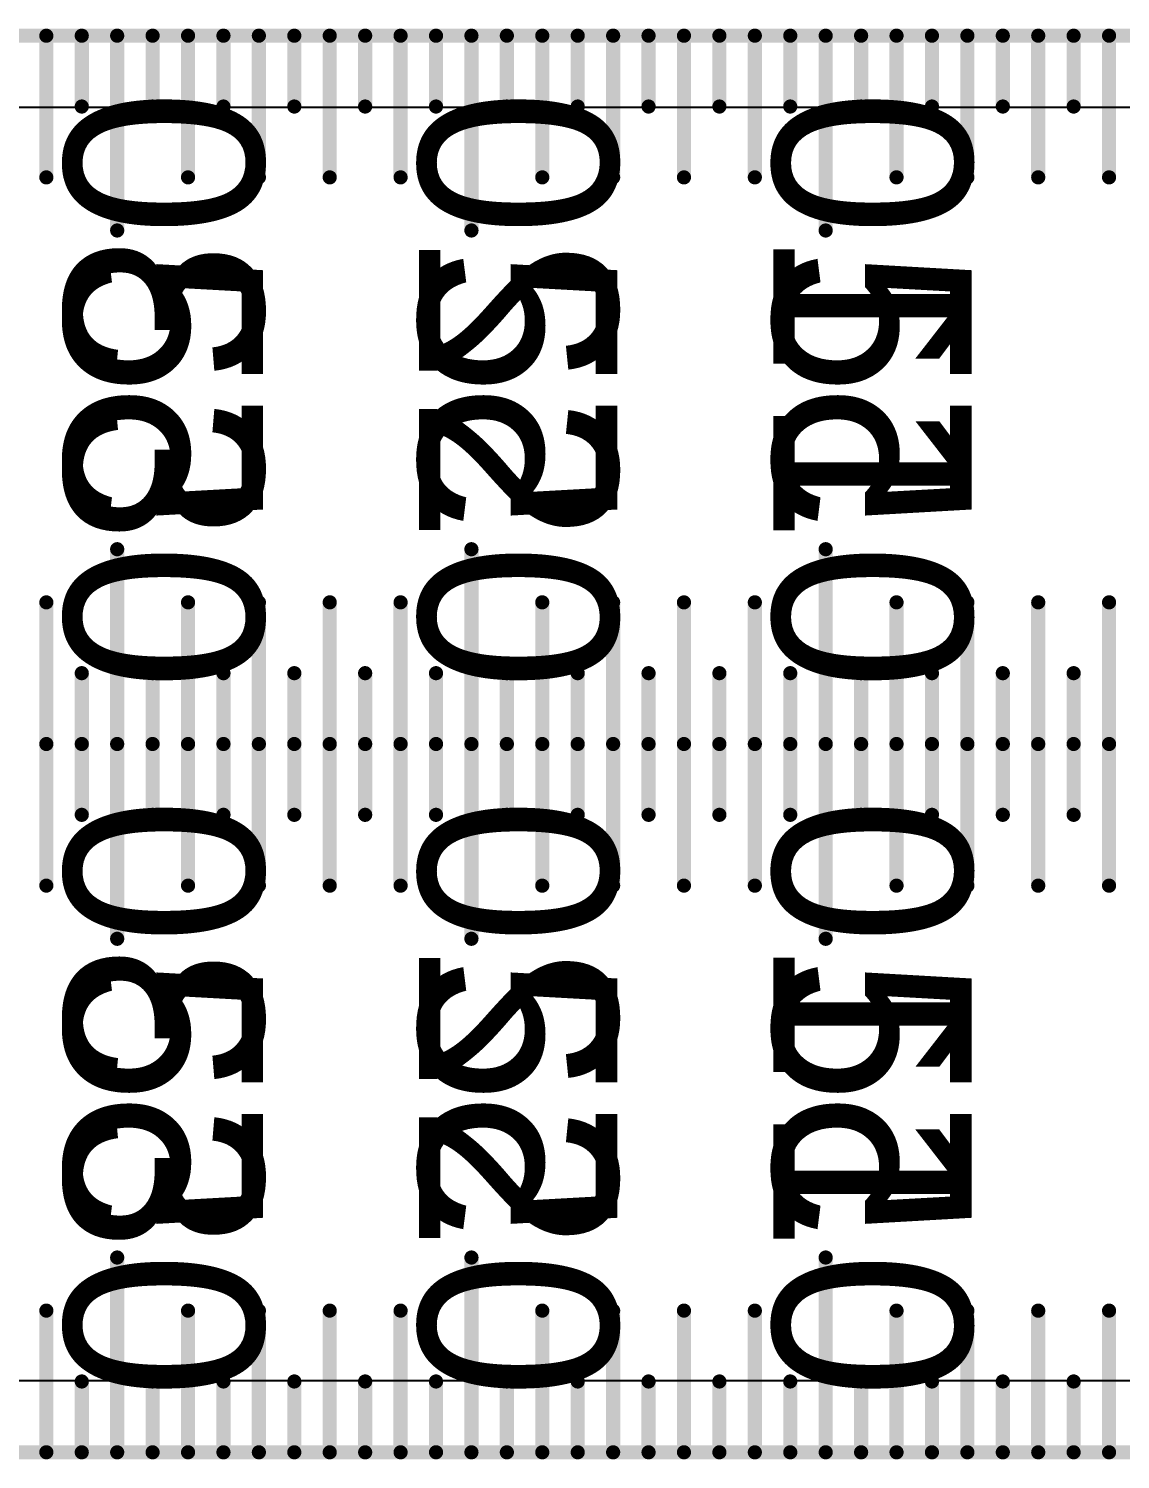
# Model space of a CAD drawing. Header units: millimetres. Extents: x 0 to 531, y -10 to 10.
# Drawn here: x 34.25 to 49.66, y -10.1 to 10.1 of the extents above; entities that cross this region are included whole.
import ezdxf

# ---------------------------------------------------------------- set-up
doc = ezdxf.new("R2010")
doc.units = ezdxf.units.MM
for name, color, linetype in [('BottomLayer', 5, 'Continuous'), ('BottomOverlay', 54, 'Continuous'), ('Mechanical1', 6, 'Continuous'), ('TopLayer', 1, 'Continuous'), ('TopOverlay', 2, 'Continuous')]:
    doc.layers.add(name, color=color, linetype=linetype)

msp = doc.modelspace()

# ---------------------------------------------------------------- linework, layer by layer
at = {"layer": 'BottomLayer'}
for p, q in [((1.009, 8.991), (483.359, 8.991)), ((483.353, -8.991), (1.009, -8.991))]:
    msp.add_line(p, q, dxfattribs=at)
at = {"layer": 'BottomOverlay', "const_width": 0.2}
for points in [[(34.5, 8), (34.5, 10)], [(35, 9), (35, 10)], [(35.5, 7.25), (35.5, 10)], [(36, 9), (36, 10)], [(36.5, 8), (36.5, 10)], [(37, 9), (37, 10)], [(37.5, 8), (37.5, 10)], [(38, 9), (38, 10)], [(38.5, 8), (38.5, 10)], [(39, 9), (39, 10)], [(39.5, 8), (39.5, 10)], [(40, 9), (40, 10)], [(40.5, 7.25), (40.5, 10)], [(41, 9), (41, 10)], [(41.5, 8), (41.5, 10)], [(42, 9), (42, 10)], [(42.5, 8), (42.5, 10)], [(43, 9), (43, 10)], [(43.5, 8), (43.5, 10)], [(44, 9), (44, 10)], [(44.5, 8), (44.5, 10)], [(45, 9), (45, 10)], [(45.5, 7.25), (45.5, 10)], [(46, 9), (46, 10)], [(46.5, 8), (46.5, 10)], [(47, 9), (47, 10)], [(47.5, 8), (47.5, 10)], [(48, 9), (48, 10)], [(48.5, 8), (48.5, 10)], [(49, 9), (49, 10)], [(49.5, 8), (49.5, 10)], [(35.5, 0), (35.5, 2.75)], [(40.5, 0), (40.5, 2.75)], [(45.5, 0), (45.5, 2.75)], [(34.5, 0), (34.5, 2)], [(36.5, 0), (36.5, 2)], [(37.5, 0), (37.5, 2)], [(38.5, 0), (38.5, 2)], [(39.5, 0), (39.5, 2)], [(41.5, 0), (41.5, 2)], [(42.5, 0), (42.5, 2)], [(43.5, 0), (43.5, 2)], [(44.5, 0), (44.5, 2)], [(46.5, 0), (46.5, 2)], [(47.5, 0), (47.5, 2)], [(48.5, 0), (48.5, 2)], [(49.5, 0), (49.5, 2)], [(35, 0), (35, 1)], [(36, 0), (36, 1)], [(37, 0), (37, 1)], [(38, 0), (38, 1)], [(39, 0), (39, 1)], [(40, 0), (40, 1)], [(41, 0), (41, 1)], [(42, 0), (42, 1)], [(43, 0), (43, 1)], [(44, 0), (44, 1)], [(45, 0), (45, 1)], [(46, 0), (46, 1)], [(47, 0), (47, 1)], [(48, 0), (48, 1)], [(49, 0), (49, 1)], [(34.5, -2), (34.5, 0)], [(35, -1), (35, 0)], [(35.5, -2.75), (35.5, 0)], [(36, -1), (36, 0)], [(36.5, -2), (36.5, 0)], [(37, -1), (37, 0)], [(37.5, -2), (37.5, 0)], [(38, -1), (38, 0)], [(38.5, -2), (38.5, 0)], [(39, -1), (39, 0)], [(39.5, -2), (39.5, 0)], [(40, -1), (40, 0)], [(40.5, -2.75), (40.5, 0)], [(41, -1), (41, 0)], [(41.5, -2), (41.5, 0)], [(42, -1), (42, 0)], [(42.5, -2), (42.5, 0)], [(43, -1), (43, 0)], [(43.5, -2), (43.5, 0)], [(44, -1), (44, 0)], [(44.5, -2), (44.5, 0)], [(45, -1), (45, 0)], [(45.5, -2.75), (45.5, 0)], [(46, -1), (46, 0)], [(46.5, -2), (46.5, 0)], [(47, -1), (47, 0)], [(47.5, -2), (47.5, 0)], [(48, -1), (48, 0)], [(48.5, -2), (48.5, 0)], [(49, -1), (49, 0)], [(49.5, -2), (49.5, 0)], [(35.5, -10), (35.5, -7.25)], [(40.5, -10), (40.5, -7.25)], [(45.5, -10), (45.5, -7.25)], [(34.5, -10), (34.5, -8)], [(36.5, -10), (36.5, -8)], [(37.5, -10), (37.5, -8)], [(38.5, -10), (38.5, -8)], [(39.5, -10), (39.5, -8)], [(41.5, -10), (41.5, -8)], [(42.5, -10), (42.5, -8)], [(43.5, -10), (43.5, -8)], [(44.5, -10), (44.5, -8)], [(46.5, -10), (46.5, -8)], [(47.5, -10), (47.5, -8)], [(48.5, -10), (48.5, -8)], [(49.5, -10), (49.5, -8)], [(35, -10), (35, -9)], [(36, -10), (36, -9)], [(37, -10), (37, -9)], [(38, -10), (38, -9)], [(39, -10), (39, -9)], [(40, -10), (40, -9)], [(41, -10), (41, -9)], [(42, -10), (42, -9)], [(43, -10), (43, -9)], [(44, -10), (44, -9)], [(45, -10), (45, -9)], [(46, -10), (46, -9)], [(47, -10), (47, -9)], [(48, -10), (48, -9)], [(49, -10), (49, -9)]]:
    msp.add_lwpolyline(points, dxfattribs=at)
at = {"layer": 'BottomOverlay', "const_width": 0.1}
for points in [[(34.45, 10, 1), (34.55, 10, 1)], [(34.95, 10, 1), (35.05, 10, 1)], [(35.45, 10, 1), (35.55, 10, 1)], [(35.95, 10, 1), (36.05, 10, 1)], [(36.45, 10, 1), (36.55, 10, 1)], [(36.95, 10, 1), (37.05, 10, 1)], [(37.45, 10, 1), (37.55, 10, 1)], [(37.95, 10, 1), (38.05, 10, 1)], [(38.45, 10, 1), (38.55, 10, 1)], [(38.95, 10, 1), (39.05, 10, 1)], [(39.45, 10, 1), (39.55, 10, 1)], [(39.95, 10, 1), (40.05, 10, 1)], [(40.45, 10, 1), (40.55, 10, 1)], [(40.95, 10, 1), (41.05, 10, 1)], [(41.45, 10, 1), (41.55, 10, 1)], [(41.95, 10, 1), (42.05, 10, 1)], [(42.45, 10, 1), (42.55, 10, 1)], [(42.95, 10, 1), (43.05, 10, 1)], [(43.45, 10, 1), (43.55, 10, 1)], [(43.95, 10, 1), (44.05, 10, 1)], [(44.45, 10, 1), (44.55, 10, 1)], [(44.95, 10, 1), (45.05, 10, 1)], [(45.45, 10, 1), (45.55, 10, 1)], [(45.95, 10, 1), (46.05, 10, 1)], [(46.45, 10, 1), (46.55, 10, 1)], [(46.95, 10, 1), (47.05, 10, 1)], [(47.45, 10, 1), (47.55, 10, 1)], [(47.95, 10, 1), (48.05, 10, 1)], [(48.45, 10, 1), (48.55, 10, 1)], [(48.95, 10, 1), (49.05, 10, 1)], [(49.45, 10, 1), (49.55, 10, 1)], [(34.95, 9, 1), (35.05, 9, 1)], [(35.95, 9, 1), (36.05, 9, 1)], [(36.95, 9, 1), (37.05, 9, 1)], [(37.95, 9, 1), (38.05, 9, 1)], [(38.95, 9, 1), (39.05, 9, 1)], [(39.95, 9, 1), (40.05, 9, 1)], [(40.95, 9, 1), (41.05, 9, 1)], [(41.95, 9, 1), (42.05, 9, 1)], [(42.95, 9, 1), (43.05, 9, 1)], [(43.95, 9, 1), (44.05, 9, 1)], [(44.95, 9, 1), (45.05, 9, 1)], [(45.95, 9, 1), (46.05, 9, 1)], [(46.95, 9, 1), (47.05, 9, 1)], [(47.95, 9, 1), (48.05, 9, 1)], [(48.95, 9, 1), (49.05, 9, 1)], [(34.45, 8, 1), (34.55, 8, 1)], [(36.45, 8, 1), (36.55, 8, 1)], [(37.45, 8, 1), (37.55, 8, 1)], [(38.45, 8, 1), (38.55, 8, 1)], [(39.45, 8, 1), (39.55, 8, 1)], [(41.45, 8, 1), (41.55, 8, 1)], [(42.45, 8, 1), (42.55, 8, 1)], [(43.45, 8, 1), (43.55, 8, 1)], [(44.45, 8, 1), (44.55, 8, 1)], [(46.45, 8, 1), (46.55, 8, 1)], [(47.45, 8, 1), (47.55, 8, 1)], [(48.45, 8, 1), (48.55, 8, 1)], [(49.45, 8, 1), (49.55, 8, 1)], [(35.45, 7.25, 1), (35.55, 7.25, 1)], [(40.45, 7.25, 1), (40.55, 7.25, 1)], [(45.45, 7.25, 1), (45.55, 7.25, 1)], [(35.45, 2.75, 1), (35.55, 2.75, 1)], [(40.45, 2.75, 1), (40.55, 2.75, 1)], [(45.45, 2.75, 1), (45.55, 2.75, 1)], [(34.45, 2, 1), (34.55, 2, 1)], [(36.45, 2, 1), (36.55, 2, 1)], [(37.45, 2, 1), (37.55, 2, 1)], [(38.45, 2, 1), (38.55, 2, 1)], [(39.45, 2, 1), (39.55, 2, 1)], [(41.45, 2, 1), (41.55, 2, 1)], [(42.45, 2, 1), (42.55, 2, 1)], [(43.45, 2, 1), (43.55, 2, 1)], [(44.45, 2, 1), (44.55, 2, 1)], [(46.45, 2, 1), (46.55, 2, 1)], [(47.45, 2, 1), (47.55, 2, 1)], [(48.45, 2, 1), (48.55, 2, 1)], [(49.45, 2, 1), (49.55, 2, 1)], [(34.95, 1, 1), (35.05, 1, 1)], [(35.95, 1, 1), (36.05, 1, 1)], [(36.95, 1, 1), (37.05, 1, 1)], [(37.95, 1, 1), (38.05, 1, 1)], [(38.95, 1, 1), (39.05, 1, 1)], [(39.95, 1, 1), (40.05, 1, 1)], [(40.95, 1, 1), (41.05, 1, 1)], [(41.95, 1, 1), (42.05, 1, 1)], [(42.95, 1, 1), (43.05, 1, 1)], [(43.95, 1, 1), (44.05, 1, 1)], [(44.95, 1, 1), (45.05, 1, 1)], [(45.95, 1, 1), (46.05, 1, 1)], [(46.95, 1, 1), (47.05, 1, 1)], [(47.95, 1, 1), (48.05, 1, 1)], [(48.95, 1, 1), (49.05, 1, 1)], [(34.45, 0, 1), (34.55, 0, 1)], [(34.45, 0, 1), (34.55, 0, 1)], [(34.95, 0, 1), (35.05, 0, 1)], [(34.95, 0, 1), (35.05, 0, 1)], [(35.45, 0, 1), (35.55, 0, 1)], [(35.45, 0, 1), (35.55, 0, 1)], [(35.95, 0, 1), (36.05, 0, 1)], [(35.95, 0, 1), (36.05, 0, 1)], [(36.45, 0, 1), (36.55, 0, 1)], [(36.45, 0, 1), (36.55, 0, 1)], [(36.95, 0, 1), (37.05, 0, 1)], [(36.95, 0, 1), (37.05, 0, 1)], [(37.45, 0, 1), (37.55, 0, 1)], [(37.45, 0, 1), (37.55, 0, 1)], [(37.95, 0, 1), (38.05, 0, 1)], [(37.95, 0, 1), (38.05, 0, 1)], [(38.45, 0, 1), (38.55, 0, 1)], [(38.45, 0, 1), (38.55, 0, 1)], [(38.95, 0, 1), (39.05, 0, 1)], [(38.95, 0, 1), (39.05, 0, 1)], [(39.45, 0, 1), (39.55, 0, 1)], [(39.45, 0, 1), (39.55, 0, 1)], [(39.95, 0, 1), (40.05, 0, 1)], [(39.95, 0, 1), (40.05, 0, 1)], [(40.45, 0, 1), (40.55, 0, 1)], [(40.45, 0, 1), (40.55, 0, 1)], [(40.95, 0, 1), (41.05, 0, 1)], [(40.95, 0, 1), (41.05, 0, 1)], [(41.45, 0, 1), (41.55, 0, 1)], [(41.45, 0, 1), (41.55, 0, 1)], [(41.95, 0, 1), (42.05, 0, 1)], [(41.95, 0, 1), (42.05, 0, 1)], [(42.45, 0, 1), (42.55, 0, 1)], [(42.45, 0, 1), (42.55, 0, 1)], [(42.95, 0, 1), (43.05, 0, 1)], [(42.95, 0, 1), (43.05, 0, 1)], [(43.45, 0, 1), (43.55, 0, 1)], [(43.45, 0, 1), (43.55, 0, 1)], [(43.95, 0, 1), (44.05, 0, 1)], [(43.95, 0, 1), (44.05, 0, 1)], [(44.45, 0, 1), (44.55, 0, 1)], [(44.45, 0, 1), (44.55, 0, 1)], [(44.95, 0, 1), (45.05, 0, 1)], [(44.95, 0, 1), (45.05, 0, 1)], [(45.45, 0, 1), (45.55, 0, 1)], [(45.45, 0, 1), (45.55, 0, 1)], [(45.95, 0, 1), (46.05, 0, 1)], [(45.95, 0, 1), (46.05, 0, 1)], [(46.45, 0, 1), (46.55, 0, 1)], [(46.45, 0, 1), (46.55, 0, 1)], [(46.95, 0, 1), (47.05, 0, 1)], [(46.95, 0, 1), (47.05, 0, 1)], [(47.45, 0, 1), (47.55, 0, 1)], [(47.45, 0, 1), (47.55, 0, 1)], [(47.95, 0, 1), (48.05, 0, 1)], [(47.95, 0, 1), (48.05, 0, 1)], [(48.45, 0, 1), (48.55, 0, 1)], [(48.45, 0, 1), (48.55, 0, 1)], [(48.95, 0, 1), (49.05, 0, 1)], [(48.95, 0, 1), (49.05, 0, 1)], [(49.45, 0, 1), (49.55, 0, 1)], [(49.45, 0, 1), (49.55, 0, 1)], [(34.95, -1, 1), (35.05, -1, 1)], [(35.95, -1, 1), (36.05, -1, 1)], [(36.95, -1, 1), (37.05, -1, 1)], [(37.95, -1, 1), (38.05, -1, 1)], [(38.95, -1, 1), (39.05, -1, 1)], [(39.95, -1, 1), (40.05, -1, 1)], [(40.95, -1, 1), (41.05, -1, 1)], [(41.95, -1, 1), (42.05, -1, 1)], [(42.95, -1, 1), (43.05, -1, 1)], [(43.95, -1, 1), (44.05, -1, 1)], [(44.95, -1, 1), (45.05, -1, 1)], [(45.95, -1, 1), (46.05, -1, 1)], [(46.95, -1, 1), (47.05, -1, 1)], [(47.95, -1, 1), (48.05, -1, 1)], [(48.95, -1, 1), (49.05, -1, 1)], [(34.45, -2, 1), (34.55, -2, 1)], [(36.45, -2, 1), (36.55, -2, 1)], [(37.45, -2, 1), (37.55, -2, 1)], [(38.45, -2, 1), (38.55, -2, 1)], [(39.45, -2, 1), (39.55, -2, 1)], [(41.45, -2, 1), (41.55, -2, 1)], [(42.45, -2, 1), (42.55, -2, 1)], [(43.45, -2, 1), (43.55, -2, 1)], [(44.45, -2, 1), (44.55, -2, 1)], [(46.45, -2, 1), (46.55, -2, 1)], [(47.45, -2, 1), (47.55, -2, 1)], [(48.45, -2, 1), (48.55, -2, 1)], [(49.45, -2, 1), (49.55, -2, 1)], [(35.45, -2.75, 1), (35.55, -2.75, 1)], [(40.45, -2.75, 1), (40.55, -2.75, 1)], [(45.45, -2.75, 1), (45.55, -2.75, 1)], [(35.45, -7.25, 1), (35.55, -7.25, 1)], [(40.45, -7.25, 1), (40.55, -7.25, 1)], [(45.45, -7.25, 1), (45.55, -7.25, 1)], [(34.45, -8, 1), (34.55, -8, 1)], [(36.45, -8, 1), (36.55, -8, 1)], [(37.45, -8, 1), (37.55, -8, 1)], [(38.45, -8, 1), (38.55, -8, 1)], [(39.45, -8, 1), (39.55, -8, 1)], [(41.45, -8, 1), (41.55, -8, 1)], [(42.45, -8, 1), (42.55, -8, 1)], [(43.45, -8, 1), (43.55, -8, 1)], [(44.45, -8, 1), (44.55, -8, 1)], [(46.45, -8, 1), (46.55, -8, 1)], [(47.45, -8, 1), (47.55, -8, 1)], [(48.45, -8, 1), (48.55, -8, 1)], [(49.45, -8, 1), (49.55, -8, 1)], [(34.95, -9, 1), (35.05, -9, 1)], [(35.95, -9, 1), (36.05, -9, 1)], [(36.95, -9, 1), (37.05, -9, 1)], [(37.95, -9, 1), (38.05, -9, 1)], [(38.95, -9, 1), (39.05, -9, 1)], [(39.95, -9, 1), (40.05, -9, 1)], [(40.95, -9, 1), (41.05, -9, 1)], [(41.95, -9, 1), (42.05, -9, 1)], [(42.95, -9, 1), (43.05, -9, 1)], [(43.95, -9, 1), (44.05, -9, 1)], [(44.95, -9, 1), (45.05, -9, 1)], [(45.95, -9, 1), (46.05, -9, 1)], [(46.95, -9, 1), (47.05, -9, 1)], [(47.95, -9, 1), (48.05, -9, 1)], [(48.95, -9, 1), (49.05, -9, 1)], [(34.45, -10, 1), (34.55, -10, 1)], [(34.95, -10, 1), (35.05, -10, 1)], [(35.45, -10, 1), (35.55, -10, 1)], [(35.95, -10, 1), (36.05, -10, 1)], [(36.45, -10, 1), (36.55, -10, 1)], [(36.95, -10, 1), (37.05, -10, 1)], [(37.45, -10, 1), (37.55, -10, 1)], [(37.95, -10, 1), (38.05, -10, 1)], [(38.45, -10, 1), (38.55, -10, 1)], [(38.95, -10, 1), (39.05, -10, 1)], [(39.45, -10, 1), (39.55, -10, 1)], [(39.95, -10, 1), (40.05, -10, 1)], [(40.45, -10, 1), (40.55, -10, 1)], [(40.95, -10, 1), (41.05, -10, 1)], [(41.45, -10, 1), (41.55, -10, 1)], [(41.95, -10, 1), (42.05, -10, 1)], [(42.45, -10, 1), (42.55, -10, 1)], [(42.95, -10, 1), (43.05, -10, 1)], [(43.45, -10, 1), (43.55, -10, 1)], [(43.95, -10, 1), (44.05, -10, 1)], [(44.45, -10, 1), (44.55, -10, 1)], [(44.95, -10, 1), (45.05, -10, 1)], [(45.45, -10, 1), (45.55, -10, 1)], [(45.95, -10, 1), (46.05, -10, 1)], [(46.45, -10, 1), (46.55, -10, 1)], [(46.95, -10, 1), (47.05, -10, 1)], [(47.45, -10, 1), (47.55, -10, 1)], [(47.95, -10, 1), (48.05, -10, 1)], [(48.45, -10, 1), (48.55, -10, 1)], [(48.95, -10, 1), (49.05, -10, 1)], [(49.45, -10, 1), (49.55, -10, 1)]]:
    msp.add_lwpolyline(points, format="xyb", close=True, dxfattribs=at)
at = {"layer": 'Mechanical1', "const_width": 0.2}
for points in [[(0.5, 10), (484.828, 10)], [(0.5, -10), (484.821, -10)]]:
    msp.add_lwpolyline(points, dxfattribs=at)
at = {"layer": 'TopLayer'}
for p, q in [((1.009, 8.991), (483.359, 8.991)), ((483.353, -8.991), (1.009, -8.991))]:
    msp.add_line(p, q, dxfattribs=at)
at = {"layer": 'TopOverlay', "const_width": 0.2}
for points in [[(34.5, 8), (34.5, 10)], [(35, 9), (35, 10)], [(35.5, 7.25), (35.5, 10)], [(36, 9), (36, 10)], [(36.5, 8), (36.5, 10)], [(37, 9), (37, 10)], [(37.5, 8), (37.5, 10)], [(38, 9), (38, 10)], [(38.5, 8), (38.5, 10)], [(39, 9), (39, 10)], [(39.5, 8), (39.5, 10)], [(40, 9), (40, 10)], [(40.5, 7.25), (40.5, 10)], [(41, 9), (41, 10)], [(41.5, 8), (41.5, 10)], [(42, 9), (42, 10)], [(42.5, 8), (42.5, 10)], [(43, 9), (43, 10)], [(43.5, 8), (43.5, 10)], [(44, 9), (44, 10)], [(44.5, 8), (44.5, 10)], [(45, 9), (45, 10)], [(45.5, 7.25), (45.5, 10)], [(46, 9), (46, 10)], [(46.5, 8), (46.5, 10)], [(47, 9), (47, 10)], [(47.5, 8), (47.5, 10)], [(48, 9), (48, 10)], [(48.5, 8), (48.5, 10)], [(49, 9), (49, 10)], [(49.5, 8), (49.5, 10)], [(35.5, 0), (35.5, 2.75)], [(40.5, 0), (40.5, 2.75)], [(45.5, 0), (45.5, 2.75)], [(34.5, 0), (34.5, 2)], [(36.5, 0), (36.5, 2)], [(37.5, 0), (37.5, 2)], [(38.5, 0), (38.5, 2)], [(39.5, 0), (39.5, 2)], [(41.5, 0), (41.5, 2)], [(42.5, 0), (42.5, 2)], [(43.5, 0), (43.5, 2)], [(44.5, 0), (44.5, 2)], [(46.5, 0), (46.5, 2)], [(47.5, 0), (47.5, 2)], [(48.5, 0), (48.5, 2)], [(49.5, 0), (49.5, 2)], [(35, 0), (35, 1)], [(36, 0), (36, 1)], [(37, 0), (37, 1)], [(38, 0), (38, 1)], [(39, 0), (39, 1)], [(40, 0), (40, 1)], [(41, 0), (41, 1)], [(42, 0), (42, 1)], [(43, 0), (43, 1)], [(44, 0), (44, 1)], [(45, 0), (45, 1)], [(46, 0), (46, 1)], [(47, 0), (47, 1)], [(48, 0), (48, 1)], [(49, 0), (49, 1)], [(34.5, -2), (34.5, 0)], [(35, -1), (35, 0)], [(35.5, -2.75), (35.5, 0)], [(36, -1), (36, 0)], [(36.5, -2), (36.5, 0)], [(37, -1), (37, 0)], [(37.5, -2), (37.5, 0)], [(38, -1), (38, 0)], [(38.5, -2), (38.5, 0)], [(39, -1), (39, 0)], [(39.5, -2), (39.5, 0)], [(40, -1), (40, 0)], [(40.5, -2.75), (40.5, 0)], [(41, -1), (41, 0)], [(41.5, -2), (41.5, 0)], [(42, -1), (42, 0)], [(42.5, -2), (42.5, 0)], [(43, -1), (43, 0)], [(43.5, -2), (43.5, 0)], [(44, -1), (44, 0)], [(44.5, -2), (44.5, 0)], [(45, -1), (45, 0)], [(45.5, -2.75), (45.5, 0)], [(46, -1), (46, 0)], [(46.5, -2), (46.5, 0)], [(47, -1), (47, 0)], [(47.5, -2), (47.5, 0)], [(48, -1), (48, 0)], [(48.5, -2), (48.5, 0)], [(49, -1), (49, 0)], [(49.5, -2), (49.5, 0)], [(35.5, -10), (35.5, -7.25)], [(40.5, -10), (40.5, -7.25)], [(45.5, -10), (45.5, -7.25)], [(34.5, -10), (34.5, -8)], [(36.5, -10), (36.5, -8)], [(37.5, -10), (37.5, -8)], [(38.5, -10), (38.5, -8)], [(39.5, -10), (39.5, -8)], [(41.5, -10), (41.5, -8)], [(42.5, -10), (42.5, -8)], [(43.5, -10), (43.5, -8)], [(44.5, -10), (44.5, -8)], [(46.5, -10), (46.5, -8)], [(47.5, -10), (47.5, -8)], [(48.5, -10), (48.5, -8)], [(49.5, -10), (49.5, -8)], [(35, -10), (35, -9)], [(36, -10), (36, -9)], [(37, -10), (37, -9)], [(38, -10), (38, -9)], [(39, -10), (39, -9)], [(40, -10), (40, -9)], [(41, -10), (41, -9)], [(42, -10), (42, -9)], [(43, -10), (43, -9)], [(44, -10), (44, -9)], [(45, -10), (45, -9)], [(46, -10), (46, -9)], [(47, -10), (47, -9)], [(48, -10), (48, -9)], [(49, -10), (49, -9)]]:
    msp.add_lwpolyline(points, dxfattribs=at)
at = {"layer": 'TopOverlay', "const_width": 0.1}
for points in [[(34.45, 10, 1), (34.55, 10, 1)], [(34.95, 10, 1), (35.05, 10, 1)], [(35.45, 10, 1), (35.55, 10, 1)], [(35.95, 10, 1), (36.05, 10, 1)], [(36.45, 10, 1), (36.55, 10, 1)], [(36.95, 10, 1), (37.05, 10, 1)], [(37.45, 10, 1), (37.55, 10, 1)], [(37.95, 10, 1), (38.05, 10, 1)], [(38.45, 10, 1), (38.55, 10, 1)], [(38.95, 10, 1), (39.05, 10, 1)], [(39.45, 10, 1), (39.55, 10, 1)], [(39.95, 10, 1), (40.05, 10, 1)], [(40.45, 10, 1), (40.55, 10, 1)], [(40.95, 10, 1), (41.05, 10, 1)], [(41.45, 10, 1), (41.55, 10, 1)], [(41.95, 10, 1), (42.05, 10, 1)], [(42.45, 10, 1), (42.55, 10, 1)], [(42.95, 10, 1), (43.05, 10, 1)], [(43.45, 10, 1), (43.55, 10, 1)], [(43.95, 10, 1), (44.05, 10, 1)], [(44.45, 10, 1), (44.55, 10, 1)], [(44.95, 10, 1), (45.05, 10, 1)], [(45.45, 10, 1), (45.55, 10, 1)], [(45.95, 10, 1), (46.05, 10, 1)], [(46.45, 10, 1), (46.55, 10, 1)], [(46.95, 10, 1), (47.05, 10, 1)], [(47.45, 10, 1), (47.55, 10, 1)], [(47.95, 10, 1), (48.05, 10, 1)], [(48.45, 10, 1), (48.55, 10, 1)], [(48.95, 10, 1), (49.05, 10, 1)], [(49.45, 10, 1), (49.55, 10, 1)], [(34.95, 9, 1), (35.05, 9, 1)], [(35.95, 9, 1), (36.05, 9, 1)], [(36.95, 9, 1), (37.05, 9, 1)], [(37.95, 9, 1), (38.05, 9, 1)], [(38.95, 9, 1), (39.05, 9, 1)], [(39.95, 9, 1), (40.05, 9, 1)], [(40.95, 9, 1), (41.05, 9, 1)], [(41.95, 9, 1), (42.05, 9, 1)], [(42.95, 9, 1), (43.05, 9, 1)], [(43.95, 9, 1), (44.05, 9, 1)], [(44.95, 9, 1), (45.05, 9, 1)], [(45.95, 9, 1), (46.05, 9, 1)], [(46.95, 9, 1), (47.05, 9, 1)], [(47.95, 9, 1), (48.05, 9, 1)], [(48.95, 9, 1), (49.05, 9, 1)], [(34.45, 8, 1), (34.55, 8, 1)], [(36.45, 8, 1), (36.55, 8, 1)], [(37.45, 8, 1), (37.55, 8, 1)], [(38.45, 8, 1), (38.55, 8, 1)], [(39.45, 8, 1), (39.55, 8, 1)], [(41.45, 8, 1), (41.55, 8, 1)], [(42.45, 8, 1), (42.55, 8, 1)], [(43.45, 8, 1), (43.55, 8, 1)], [(44.45, 8, 1), (44.55, 8, 1)], [(46.45, 8, 1), (46.55, 8, 1)], [(47.45, 8, 1), (47.55, 8, 1)], [(48.45, 8, 1), (48.55, 8, 1)], [(49.45, 8, 1), (49.55, 8, 1)], [(35.45, 7.25, 1), (35.55, 7.25, 1)], [(40.45, 7.25, 1), (40.55, 7.25, 1)], [(45.45, 7.25, 1), (45.55, 7.25, 1)], [(35.45, 2.75, 1), (35.55, 2.75, 1)], [(40.45, 2.75, 1), (40.55, 2.75, 1)], [(45.45, 2.75, 1), (45.55, 2.75, 1)], [(34.45, 2, 1), (34.55, 2, 1)], [(36.45, 2, 1), (36.55, 2, 1)], [(37.45, 2, 1), (37.55, 2, 1)], [(38.45, 2, 1), (38.55, 2, 1)], [(39.45, 2, 1), (39.55, 2, 1)], [(41.45, 2, 1), (41.55, 2, 1)], [(42.45, 2, 1), (42.55, 2, 1)], [(43.45, 2, 1), (43.55, 2, 1)], [(44.45, 2, 1), (44.55, 2, 1)], [(46.45, 2, 1), (46.55, 2, 1)], [(47.45, 2, 1), (47.55, 2, 1)], [(48.45, 2, 1), (48.55, 2, 1)], [(49.45, 2, 1), (49.55, 2, 1)], [(34.95, 1, 1), (35.05, 1, 1)], [(35.95, 1, 1), (36.05, 1, 1)], [(36.95, 1, 1), (37.05, 1, 1)], [(37.95, 1, 1), (38.05, 1, 1)], [(38.95, 1, 1), (39.05, 1, 1)], [(39.95, 1, 1), (40.05, 1, 1)], [(40.95, 1, 1), (41.05, 1, 1)], [(41.95, 1, 1), (42.05, 1, 1)], [(42.95, 1, 1), (43.05, 1, 1)], [(43.95, 1, 1), (44.05, 1, 1)], [(44.95, 1, 1), (45.05, 1, 1)], [(45.95, 1, 1), (46.05, 1, 1)], [(46.95, 1, 1), (47.05, 1, 1)], [(47.95, 1, 1), (48.05, 1, 1)], [(48.95, 1, 1), (49.05, 1, 1)], [(34.45, 0, 1), (34.55, 0, 1)], [(34.45, 0, 1), (34.55, 0, 1)], [(34.95, 0, 1), (35.05, 0, 1)], [(34.95, 0, 1), (35.05, 0, 1)], [(35.45, 0, 1), (35.55, 0, 1)], [(35.45, 0, 1), (35.55, 0, 1)], [(35.95, 0, 1), (36.05, 0, 1)], [(35.95, 0, 1), (36.05, 0, 1)], [(36.45, 0, 1), (36.55, 0, 1)], [(36.45, 0, 1), (36.55, 0, 1)], [(36.95, 0, 1), (37.05, 0, 1)], [(36.95, 0, 1), (37.05, 0, 1)], [(37.45, 0, 1), (37.55, 0, 1)], [(37.45, 0, 1), (37.55, 0, 1)], [(37.95, 0, 1), (38.05, 0, 1)], [(37.95, 0, 1), (38.05, 0, 1)], [(38.45, 0, 1), (38.55, 0, 1)], [(38.45, 0, 1), (38.55, 0, 1)], [(38.95, 0, 1), (39.05, 0, 1)], [(38.95, 0, 1), (39.05, 0, 1)], [(39.45, 0, 1), (39.55, 0, 1)], [(39.45, 0, 1), (39.55, 0, 1)], [(39.95, 0, 1), (40.05, 0, 1)], [(39.95, 0, 1), (40.05, 0, 1)], [(40.45, 0, 1), (40.55, 0, 1)], [(40.45, 0, 1), (40.55, 0, 1)], [(40.95, 0, 1), (41.05, 0, 1)], [(40.95, 0, 1), (41.05, 0, 1)], [(41.45, 0, 1), (41.55, 0, 1)], [(41.45, 0, 1), (41.55, 0, 1)], [(41.95, 0, 1), (42.05, 0, 1)], [(41.95, 0, 1), (42.05, 0, 1)], [(42.45, 0, 1), (42.55, 0, 1)], [(42.45, 0, 1), (42.55, 0, 1)], [(42.95, 0, 1), (43.05, 0, 1)], [(42.95, 0, 1), (43.05, 0, 1)], [(43.45, 0, 1), (43.55, 0, 1)], [(43.45, 0, 1), (43.55, 0, 1)], [(43.95, 0, 1), (44.05, 0, 1)], [(43.95, 0, 1), (44.05, 0, 1)], [(44.45, 0, 1), (44.55, 0, 1)], [(44.45, 0, 1), (44.55, 0, 1)], [(44.95, 0, 1), (45.05, 0, 1)], [(44.95, 0, 1), (45.05, 0, 1)], [(45.45, 0, 1), (45.55, 0, 1)], [(45.45, 0, 1), (45.55, 0, 1)], [(45.95, 0, 1), (46.05, 0, 1)], [(45.95, 0, 1), (46.05, 0, 1)], [(46.45, 0, 1), (46.55, 0, 1)], [(46.45, 0, 1), (46.55, 0, 1)], [(46.95, 0, 1), (47.05, 0, 1)], [(46.95, 0, 1), (47.05, 0, 1)], [(47.45, 0, 1), (47.55, 0, 1)], [(47.45, 0, 1), (47.55, 0, 1)], [(47.95, 0, 1), (48.05, 0, 1)], [(47.95, 0, 1), (48.05, 0, 1)], [(48.45, 0, 1), (48.55, 0, 1)], [(48.45, 0, 1), (48.55, 0, 1)], [(48.95, 0, 1), (49.05, 0, 1)], [(48.95, 0, 1), (49.05, 0, 1)], [(49.45, 0, 1), (49.55, 0, 1)], [(49.45, 0, 1), (49.55, 0, 1)], [(34.95, -1, 1), (35.05, -1, 1)], [(35.95, -1, 1), (36.05, -1, 1)], [(36.95, -1, 1), (37.05, -1, 1)], [(37.95, -1, 1), (38.05, -1, 1)], [(38.95, -1, 1), (39.05, -1, 1)], [(39.95, -1, 1), (40.05, -1, 1)], [(40.95, -1, 1), (41.05, -1, 1)], [(41.95, -1, 1), (42.05, -1, 1)], [(42.95, -1, 1), (43.05, -1, 1)], [(43.95, -1, 1), (44.05, -1, 1)], [(44.95, -1, 1), (45.05, -1, 1)], [(45.95, -1, 1), (46.05, -1, 1)], [(46.95, -1, 1), (47.05, -1, 1)], [(47.95, -1, 1), (48.05, -1, 1)], [(48.95, -1, 1), (49.05, -1, 1)], [(34.45, -2, 1), (34.55, -2, 1)], [(36.45, -2, 1), (36.55, -2, 1)], [(37.45, -2, 1), (37.55, -2, 1)], [(38.45, -2, 1), (38.55, -2, 1)], [(39.45, -2, 1), (39.55, -2, 1)], [(41.45, -2, 1), (41.55, -2, 1)], [(42.45, -2, 1), (42.55, -2, 1)], [(43.45, -2, 1), (43.55, -2, 1)], [(44.45, -2, 1), (44.55, -2, 1)], [(46.45, -2, 1), (46.55, -2, 1)], [(47.45, -2, 1), (47.55, -2, 1)], [(48.45, -2, 1), (48.55, -2, 1)], [(49.45, -2, 1), (49.55, -2, 1)], [(35.45, -2.75, 1), (35.55, -2.75, 1)], [(40.45, -2.75, 1), (40.55, -2.75, 1)], [(45.45, -2.75, 1), (45.55, -2.75, 1)], [(35.45, -7.25, 1), (35.55, -7.25, 1)], [(40.45, -7.25, 1), (40.55, -7.25, 1)], [(45.45, -7.25, 1), (45.55, -7.25, 1)], [(34.45, -8, 1), (34.55, -8, 1)], [(36.45, -8, 1), (36.55, -8, 1)], [(37.45, -8, 1), (37.55, -8, 1)], [(38.45, -8, 1), (38.55, -8, 1)], [(39.45, -8, 1), (39.55, -8, 1)], [(41.45, -8, 1), (41.55, -8, 1)], [(42.45, -8, 1), (42.55, -8, 1)], [(43.45, -8, 1), (43.55, -8, 1)], [(44.45, -8, 1), (44.55, -8, 1)], [(46.45, -8, 1), (46.55, -8, 1)], [(47.45, -8, 1), (47.55, -8, 1)], [(48.45, -8, 1), (48.55, -8, 1)], [(49.45, -8, 1), (49.55, -8, 1)], [(34.95, -9, 1), (35.05, -9, 1)], [(35.95, -9, 1), (36.05, -9, 1)], [(36.95, -9, 1), (37.05, -9, 1)], [(37.95, -9, 1), (38.05, -9, 1)], [(38.95, -9, 1), (39.05, -9, 1)], [(39.95, -9, 1), (40.05, -9, 1)], [(40.95, -9, 1), (41.05, -9, 1)], [(41.95, -9, 1), (42.05, -9, 1)], [(42.95, -9, 1), (43.05, -9, 1)], [(43.95, -9, 1), (44.05, -9, 1)], [(44.95, -9, 1), (45.05, -9, 1)], [(45.95, -9, 1), (46.05, -9, 1)], [(46.95, -9, 1), (47.05, -9, 1)], [(47.95, -9, 1), (48.05, -9, 1)], [(48.95, -9, 1), (49.05, -9, 1)], [(34.45, -10, 1), (34.55, -10, 1)], [(34.95, -10, 1), (35.05, -10, 1)], [(35.45, -10, 1), (35.55, -10, 1)], [(35.95, -10, 1), (36.05, -10, 1)], [(36.45, -10, 1), (36.55, -10, 1)], [(36.95, -10, 1), (37.05, -10, 1)], [(37.45, -10, 1), (37.55, -10, 1)], [(37.95, -10, 1), (38.05, -10, 1)], [(38.45, -10, 1), (38.55, -10, 1)], [(38.95, -10, 1), (39.05, -10, 1)], [(39.45, -10, 1), (39.55, -10, 1)], [(39.95, -10, 1), (40.05, -10, 1)], [(40.45, -10, 1), (40.55, -10, 1)], [(40.95, -10, 1), (41.05, -10, 1)], [(41.45, -10, 1), (41.55, -10, 1)], [(41.95, -10, 1), (42.05, -10, 1)], [(42.45, -10, 1), (42.55, -10, 1)], [(42.95, -10, 1), (43.05, -10, 1)], [(43.45, -10, 1), (43.55, -10, 1)], [(43.95, -10, 1), (44.05, -10, 1)], [(44.45, -10, 1), (44.55, -10, 1)], [(44.95, -10, 1), (45.05, -10, 1)], [(45.45, -10, 1), (45.55, -10, 1)], [(45.95, -10, 1), (46.05, -10, 1)], [(46.45, -10, 1), (46.55, -10, 1)], [(46.95, -10, 1), (47.05, -10, 1)], [(47.45, -10, 1), (47.55, -10, 1)], [(47.95, -10, 1), (48.05, -10, 1)], [(48.45, -10, 1), (48.55, -10, 1)], [(48.95, -10, 1), (49.05, -10, 1)], [(49.45, -10, 1), (49.55, -10, 1)]]:
    msp.add_lwpolyline(points, format="xyb", close=True, dxfattribs=at)

# ---------------------------------------------------------------- texts
at = {"layer": 'BottomOverlay', "text_generation_flag": 2}
for s, p in [('530', (34.759, 3)), ('520', (39.759, 3)), ('510', (44.759, 3)), ('530', (34.759, -7)), ('520', (39.759, -7)), ('510', (44.759, -7))]:
    msp.add_text(s, height=2.8, rotation=270, dxfattribs=at).set_placement(p)
at = {"layer": 'TopOverlay'}
for s, p in [('530', (34.759, 7)), ('520', (39.759, 7)), ('510', (44.759, 7)), ('530', (34.759, -3)), ('520', (39.759, -3)), ('510', (44.759, -3))]:
    msp.add_text(s, height=2.8, rotation=270, dxfattribs=at).set_placement(p)

doc.saveas('drawing.dxf')
